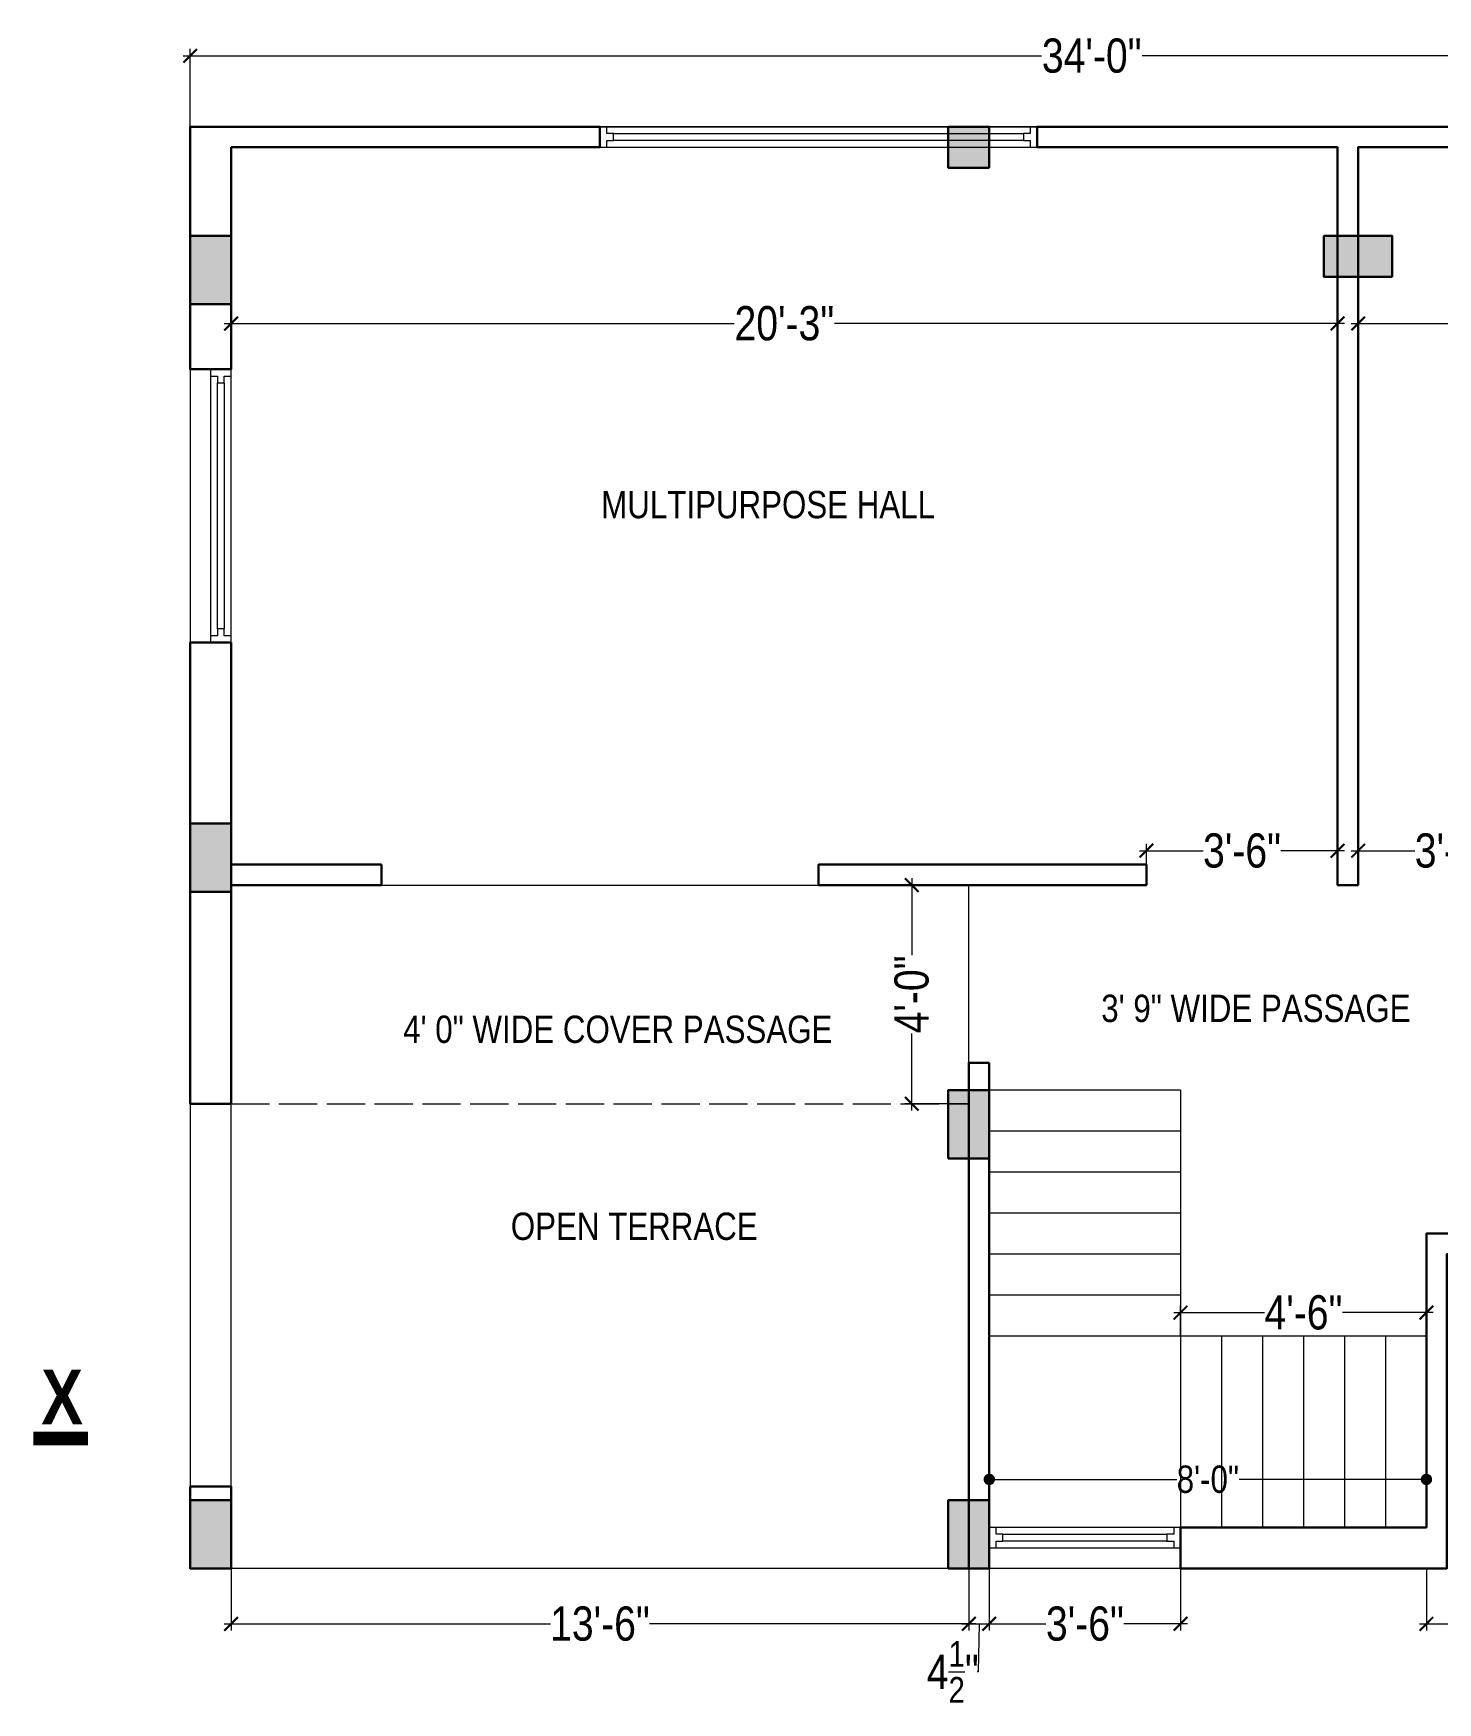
# Model space of a CAD drawing. Header units: millimetres. Extents: x 56222 to 120458, y -162468 to -121287.
# Drawn here: x 117978.6 to 118287, y -159367.8 to -159001.4 of the extents above; entities that cross this region are included whole.
import ezdxf

# ---------------------------------------------------------------- set-up
doc = ezdxf.new("R2010")
doc.units = ezdxf.units.MM
doc.header["$MEASUREMENT"] = 0
doc.header["$PDMODE"] = 35
doc.linetypes.add('ACAD_ISO02W100', pattern=[15, 12, -3])
doc.layers.get('Defpoints').update_dxf_attribs({"color": 220})
for name, color, linetype, lineweight in [('COLUMN', 1, 'Continuous', 30), ('FIRST FLOOR', 7, 'Continuous', 9), ('FIRST FLOOR_( STAIR )', 47, 'Continuous', 9), ('GROUND FLOOR ( DW_RAIL )', 7, 'Continuous', 9), ('SECOND FLOOR', 7, 'Continuous', 9), ('SECOND FLOOR  ( PLINE )', 251, 'Continuous', 30), ('SECOND FLOOR ( DIM )', 7, 'Continuous', 9), ('SECOND FLOOR ( DW_RAIL )', 7, 'Continuous', 9), ('SECOND FLOOR ( PLine )', 7, 'Continuous', 30), ('SECOND FLOOR ( TEXT )', 7, 'Continuous', 9), ('SECTION', 7, 'Continuous', 9)]:
    doc.layers.add(name, color=color, linetype=linetype, lineweight=lineweight)
doc.styles.add('Cn BT~6', font='swissc.ttf', dxfattribs={"height": 6})
doc.styles.add("Cn_BT_0'-0", font='swissc.ttf')
doc.styles.add('Cn_BT_7½', font='swissc.ttf', dxfattribs={"height": 7.5})
doc.styles.add('KATHA', font='swissc.ttf')
doc.dimstyles.new('Cn BT~6', dxfattribs={"dimtxt": 0.18, "dimasz": 2.5, "dimexe": 2.5, "dimexo": 0, "dimgap": 0.09, "dimtad": 0, "dimdec": 3, "dimzin": 3, "dimdsep": 46, "dimlunit": 4, "dimtxsty": 'Cn BT~6', "dimblk": 'DOT', "dimcen": 0.09, "dimdle": 2, "dimclrd": 250, "dimclre": 250, "dimclrt": 5, "dimadec": 0, "dimazin": 0, "dimtfac": 0.75, "dimtdec": 3, "dimtofl": 0, "dimtmove": 0, "dimatfit": 3, "dimfxl": 1, "dimtolj": 1, "dimtzin": 0, "dimlwd": 15, "dimlwe": 15, "dimarcsym": 0})
doc.dimstyles.new('Cn_BT_7½', dxfattribs={"dimtxt": 9, "dimasz": 3, "dimexe": 1.5, "dimexo": 0, "dimgap": 0.09, "dimtad": 0, "dimdec": 3, "dimzin": 3, "dimdsep": 46, "dimlunit": 4, "dimtxsty": 'Cn_BT_7½', "dimblk": 'ARCHTICK', "dimcen": 0.09, "dimdle": 1.5, "dimclrd": 251, "dimclre": 251, "dimclrt": 14, "dimadec": 0, "dimazin": 0, "dimtfac": 0.75, "dimtdec": 3, "dimtofl": 0, "dimtmove": 0, "dimatfit": 3, "dimfxl": 0, "dimtolj": 1, "dimtzin": 0, "dimlwd": 15, "dimlwe": 15, "dimarcsym": 0})

# ---------------------------------------------------------------- blocks, each defined once
blk = doc.blocks.new('_ArchTick')
at = {"color": 0, "linetype": 'ByBlock', "const_width": 0.15}
blk.add_lwpolyline([(-0.5, -0.5), (0.5, 0.5)], dxfattribs=at)
blk = doc.blocks.new('*D393')
at = {"layer": 'Defpoints', "color": 0, "transparency": 16777216}
for p in [(118269.51, -159054.86), (118416.51, -159054.86), (118416.51, -159065.06)]:
    blk.add_point(p, dxfattribs=at)
at = {"layer": 'SECOND FLOOR ( DIM )', "color": 251, "lineweight": 15, "transparency": 16777216}
for p, q in [((118269.51, -159054.86), (118269.51, -159066.56)), ((118416.51, -159054.86), (118416.51, -159066.56)), ((118268.01, -159065.06), (118332.15, -159065.06)), ((118418.01, -159065.06), (118353.87, -159065.06))]:
    blk.add_line(p, q, dxfattribs=at)
at = {"layer": 'SECOND FLOOR ( DIM )', "color": 251, "lineweight": 15, "transparency": 16777216, "xscale": 3, "yscale": 3, "zscale": 3, "rotation": 180}
blk.add_blockref('_ArchTick', (118269.51, -159065.06), dxfattribs=at)
at = {"layer": 'SECOND FLOOR ( DIM )', "color": 251, "lineweight": 15, "transparency": 16777216, "xscale": 3, "yscale": 3, "zscale": 3}
blk.add_blockref('_ArchTick', (118416.51, -159065.06), dxfattribs=at)
at = {"layer": 'SECOND FLOOR ( DIM )', "color": 14, "transparency": 16777216, "insert": (118343.01, -159065.06), "char_height": 7.5, "attachment_point": 5, "style": 'Cn_BT_7½'}
blk.add_mtext('\\A1;12\'-3"', dxfattribs=at)
blk = doc.blocks.new('*D394')
at = {"layer": 'Defpoints', "color": 0, "transparency": 16777216}
for p in [(118022.01, -159054.86), (118265.01, -159054.86), (118022.01, -159065.06)]:
    blk.add_point(p, dxfattribs=at)
at = {"layer": 'SECOND FLOOR ( DIM )', "color": 251, "lineweight": 15, "transparency": 16777216}
for p, q in [((118022.01, -159054.86), (118022.01, -159066.56)), ((118265.01, -159054.86), (118265.01, -159066.56)), ((118020.51, -159065.06), (118132.52, -159065.06)), ((118266.51, -159065.06), (118154.51, -159065.06))]:
    blk.add_line(p, q, dxfattribs=at)
at = {"layer": 'SECOND FLOOR ( DIM )', "color": 251, "lineweight": 15, "transparency": 16777216, "xscale": 3, "yscale": 3, "zscale": 3, "rotation": 180}
blk.add_blockref('_ArchTick', (118022.01, -159065.06), dxfattribs=at)
at = {"layer": 'SECOND FLOOR ( DIM )', "color": 251, "lineweight": 15, "transparency": 16777216, "xscale": 3, "yscale": 3, "zscale": 3}
blk.add_blockref('_ArchTick', (118265.01, -159065.06), dxfattribs=at)
at = {"layer": 'SECOND FLOOR ( DIM )', "color": 14, "transparency": 16777216, "insert": (118143.51, -159065.06), "char_height": 7.5, "attachment_point": 5, "style": 'Cn_BT_7½'}
blk.add_mtext('\\A1;20\'-3"', dxfattribs=at)
blk = doc.blocks.new('*D395')
at = {"layer": 'Defpoints', "color": 0, "transparency": 16777216}
for p in [(118013.01, -159006.3), (118013.01, -159021.86), (118421.01, -159021.86)]:
    blk.add_point(p, dxfattribs=at)
at = {"layer": 'SECOND FLOOR ( DIM )', "color": 251, "lineweight": 15, "transparency": 16777216}
for p, q in [((118013.01, -159021.86), (118013.01, -159004.8)), ((118421.01, -159021.86), (118421.01, -159004.8)), ((118011.51, -159006.3), (118199.98, -159006.3)), ((118422.51, -159006.3), (118222.05, -159006.3))]:
    blk.add_line(p, q, dxfattribs=at)
at = {"layer": 'SECOND FLOOR ( DIM )', "color": 251, "lineweight": 15, "transparency": 16777216, "xscale": 3, "yscale": 3, "zscale": 3, "rotation": 180}
blk.add_blockref('_ArchTick', (118013.01, -159006.3), dxfattribs=at)
at = {"layer": 'SECOND FLOOR ( DIM )', "color": 251, "lineweight": 15, "transparency": 16777216, "xscale": 3, "yscale": 3, "zscale": 3}
blk.add_blockref('_ArchTick', (118421.01, -159006.3), dxfattribs=at)
at = {"layer": 'SECOND FLOOR ( DIM )', "color": 14, "transparency": 16777216, "insert": (118211.01, -159006.3), "char_height": 7.5, "attachment_point": 5, "style": 'Cn_BT_7½'}
blk.add_mtext('\\A1;34\'-0"', dxfattribs=at)
blk = doc.blocks.new('_Dot')
at = {"color": 0, "linetype": 'ByBlock', "lineweight": -2}
blk.add_line((-0.5, 0), (-1, 0), dxfattribs=at)
at = {"color": 0, "linetype": 'ByBlock', "const_width": 0.5}
blk.add_lwpolyline([(-0.25, 0, 1), (0.25, 0, 1)], format="xyb", close=True, dxfattribs=at)
blk = doc.blocks.new('*D396')
at = {"layer": 'Defpoints', "color": 0, "transparency": 16777216}
for p in [(118188.51, -159311.36), (118284.51, -159311.36), (118284.51, -159318.83)]:
    blk.add_point(p, dxfattribs=at)
at = {"layer": 'SECOND FLOOR ( DIM )', "color": 250, "lineweight": 15, "transparency": 16777216}
for p, q in [((118188.51, -159311.36), (118188.51, -159321.33)), ((118284.51, -159311.36), (118284.51, -159321.33)), ((118191.01, -159318.83), (118229.68, -159318.83)), ((118282.01, -159318.83), (118243.35, -159318.83))]:
    blk.add_line(p, q, dxfattribs=at)
at = {"layer": 'SECOND FLOOR ( DIM )', "color": 250, "lineweight": 15, "transparency": 16777216, "xscale": 2.5, "yscale": 2.5, "zscale": 2.5, "rotation": 180}
blk.add_blockref('_Dot', (118188.51, -159318.83), dxfattribs=at)
at = {"layer": 'SECOND FLOOR ( DIM )', "color": 250, "lineweight": 15, "transparency": 16777216, "xscale": 2.5, "yscale": 2.5, "zscale": 2.5}
blk.add_blockref('_Dot', (118284.51, -159318.83), dxfattribs=at)
at = {"layer": 'SECOND FLOOR ( DIM )', "color": 5, "transparency": 16777216, "insert": (118236.51, -159318.83), "char_height": 6, "attachment_point": 5, "style": 'Cn BT~6'}
blk.add_mtext('\\A1;8\'-0"', dxfattribs=at)
blk = doc.blocks.new('*D380')
at = {"layer": 'Defpoints', "color": 0, "transparency": 16777216}
for p in [(118284.51, -159282.21), (118230.51, -159287.36), (118284.51, -159287.36)]:
    blk.add_point(p, dxfattribs=at)
at = {"layer": 'SECOND FLOOR ( DIM )', "color": 251, "lineweight": 15, "transparency": 16777216}
for p, q in [((118229.01, -159282.21), (118248.92, -159282.21)), ((118230.51, -159287.36), (118230.51, -159280.71)), ((118286.01, -159282.21), (118266.11, -159282.21)), ((118284.51, -159287.36), (118284.51, -159280.71))]:
    blk.add_line(p, q, dxfattribs=at)
at = {"layer": 'SECOND FLOOR ( DIM )', "color": 251, "lineweight": 15, "transparency": 16777216, "xscale": 3, "yscale": 3, "zscale": 3, "rotation": 180}
blk.add_blockref('_ArchTick', (118230.51, -159282.21), dxfattribs=at)
at = {"layer": 'SECOND FLOOR ( DIM )', "color": 251, "lineweight": 15, "transparency": 16777216, "xscale": 3, "yscale": 3, "zscale": 3}
blk.add_blockref('_ArchTick', (118284.51, -159282.21), dxfattribs=at)
at = {"layer": 'SECOND FLOOR ( DIM )', "color": 14, "transparency": 16777216, "insert": (118257.51, -159282.21), "char_height": 7.5, "attachment_point": 5, "style": 'Cn_BT_7½'}
blk.add_mtext('\\A1;4\'-6"', dxfattribs=at)
blk = doc.blocks.new('*D381')
at = {"layer": 'Defpoints', "color": 0, "transparency": 16777216}
for p in [(118022.01, -159338.36), (118184.01, -159338.36), (118184.01, -159350.53)]:
    blk.add_point(p, dxfattribs=at)
at = {"layer": 'SECOND FLOOR ( DIM )', "color": 251, "lineweight": 15, "transparency": 16777216}
for p, q in [((118022.01, -159338.36), (118022.01, -159352.03)), ((118184.01, -159338.36), (118184.01, -159352.03)), ((118020.51, -159350.53), (118092.15, -159350.53)), ((118185.51, -159350.53), (118113.87, -159350.53))]:
    blk.add_line(p, q, dxfattribs=at)
at = {"layer": 'SECOND FLOOR ( DIM )', "color": 251, "lineweight": 15, "transparency": 16777216, "xscale": 3, "yscale": 3, "zscale": 3, "rotation": 180}
blk.add_blockref('_ArchTick', (118022.01, -159350.53), dxfattribs=at)
at = {"layer": 'SECOND FLOOR ( DIM )', "color": 251, "lineweight": 15, "transparency": 16777216, "xscale": 3, "yscale": 3, "zscale": 3}
blk.add_blockref('_ArchTick', (118184.01, -159350.53), dxfattribs=at)
at = {"layer": 'SECOND FLOOR ( DIM )', "color": 14, "transparency": 16777216, "insert": (118103.01, -159350.53), "char_height": 7.5, "attachment_point": 5, "style": 'Cn_BT_7½'}
blk.add_mtext('\\A1;13\'-6"', dxfattribs=at)
blk = doc.blocks.new('*D382')
at = {"layer": 'Defpoints', "color": 0, "transparency": 16777216}
for p in [(118184.01, -159338.36), (118188.51, -159338.36), (118188.51, -159350.53)]:
    blk.add_point(p, dxfattribs=at)
at = {"layer": 'SECOND FLOOR ( DIM )', "color": 251, "lineweight": 15, "transparency": 16777216}
for p, q in [((118184.01, -159338.36), (118184.01, -159352.03)), ((118188.51, -159338.36), (118188.51, -159352.03)), ((118182.51, -159350.53), (118190.01, -159350.53)), ((118186.26, -159350.53), (118186.04, -159361.09)), ((118186.04, -159361.09), (118185.86, -159361.09))]:
    blk.add_line(p, q, dxfattribs=at)
at = {"layer": 'SECOND FLOOR ( DIM )', "color": 251, "lineweight": 15, "transparency": 16777216, "xscale": 3, "yscale": 3, "zscale": 3, "rotation": 180}
blk.add_blockref('_ArchTick', (118184.01, -159350.53), dxfattribs=at)
at = {"layer": 'SECOND FLOOR ( DIM )', "color": 251, "lineweight": 15, "transparency": 16777216, "xscale": 3, "yscale": 3, "zscale": 3}
blk.add_blockref('_ArchTick', (118188.51, -159350.53), dxfattribs=at)
at = {"layer": 'SECOND FLOOR ( DIM )', "color": 14, "transparency": 16777216, "insert": (118180.49, -159361.09), "char_height": 7.5, "attachment_point": 5, "style": 'Cn_BT_7½'}
blk.add_mtext('\\A1;4{\\H0.75x;\\S1/2;}"', dxfattribs=at)
blk = doc.blocks.new('*D383')
at = {"layer": 'Defpoints', "color": 0, "transparency": 16777216}
for p in [(118188.51, -159338.36), (118230.51, -159338.36), (118230.51, -159350.53)]:
    blk.add_point(p, dxfattribs=at)
at = {"layer": 'SECOND FLOOR ( DIM )', "color": 251, "lineweight": 15, "transparency": 16777216}
for p, q in [((118188.51, -159338.36), (118188.51, -159352.03)), ((118230.51, -159338.36), (118230.51, -159352.03)), ((118187.01, -159350.53), (118200.96, -159350.53)), ((118232.01, -159350.53), (118218.07, -159350.53))]:
    blk.add_line(p, q, dxfattribs=at)
at = {"layer": 'SECOND FLOOR ( DIM )', "color": 251, "lineweight": 15, "transparency": 16777216, "xscale": 3, "yscale": 3, "zscale": 3, "rotation": 180}
blk.add_blockref('_ArchTick', (118188.51, -159350.53), dxfattribs=at)
at = {"layer": 'SECOND FLOOR ( DIM )', "color": 251, "lineweight": 15, "transparency": 16777216, "xscale": 3, "yscale": 3, "zscale": 3}
blk.add_blockref('_ArchTick', (118230.51, -159350.53), dxfattribs=at)
at = {"layer": 'SECOND FLOOR ( DIM )', "color": 14, "transparency": 16777216, "insert": (118209.51, -159350.53), "char_height": 7.5, "attachment_point": 5, "style": 'Cn_BT_7½'}
blk.add_mtext('\\A1;3\'-6"', dxfattribs=at)
blk = doc.blocks.new('*D384')
at = {"layer": 'Defpoints', "color": 0, "transparency": 16777216}
for p in [(118284.51, -159338.36), (118326.51, -159338.36), (118326.51, -159350.53)]:
    blk.add_point(p, dxfattribs=at)
at = {"layer": 'SECOND FLOOR ( DIM )', "color": 251, "lineweight": 15, "transparency": 16777216}
for p, q in [((118284.51, -159338.36), (118284.51, -159352.03)), ((118326.51, -159338.36), (118326.51, -159352.03)), ((118283.01, -159350.53), (118296.96, -159350.53)), ((118328.01, -159350.53), (118314.07, -159350.53))]:
    blk.add_line(p, q, dxfattribs=at)
at = {"layer": 'SECOND FLOOR ( DIM )', "color": 251, "lineweight": 15, "transparency": 16777216, "xscale": 3, "yscale": 3, "zscale": 3, "rotation": 180}
blk.add_blockref('_ArchTick', (118284.51, -159350.53), dxfattribs=at)
at = {"layer": 'SECOND FLOOR ( DIM )', "color": 251, "lineweight": 15, "transparency": 16777216, "xscale": 3, "yscale": 3, "zscale": 3}
blk.add_blockref('_ArchTick', (118326.51, -159350.53), dxfattribs=at)
at = {"layer": 'SECOND FLOOR ( DIM )', "color": 14, "transparency": 16777216, "insert": (118305.51, -159350.53), "char_height": 7.5, "attachment_point": 5, "style": 'Cn_BT_7½'}
blk.add_mtext('\\A1;3\'-6"', dxfattribs=at)
blk = doc.blocks.new('*D388')
at = {"layer": 'Defpoints', "color": 0, "transparency": 16777216}
for p in [(118188.51, -159188.36), (118171.47, -159236.36), (118184.01, -159236.36)]:
    blk.add_point(p, dxfattribs=at)
at = {"layer": 'SECOND FLOOR ( DIM )', "color": 251, "lineweight": 15, "transparency": 16777216}
for p, q in [((118188.51, -159188.36), (118169.97, -159188.36)), ((118171.47, -159186.86), (118171.47, -159203.76)), ((118171.47, -159237.86), (118171.47, -159220.96)), ((118184.01, -159236.36), (118169.97, -159236.36))]:
    blk.add_line(p, q, dxfattribs=at)
at = {"layer": 'SECOND FLOOR ( DIM )', "color": 251, "lineweight": 15, "transparency": 16777216, "xscale": 3, "yscale": 3, "zscale": 3}
for p, rotation in [((118171.47, -159188.36), 90), ((118171.47, -159236.36), 270)]:
    blk.add_blockref('_ArchTick', p, dxfattribs=dict(at, rotation=rotation))
at = {"layer": 'SECOND FLOOR ( DIM )', "color": 14, "transparency": 16777216, "insert": (118171.47, -159212.36), "char_height": 7.5, "attachment_point": 5, "rotation": 90, "style": 'Cn_BT_7½'}
blk.add_mtext('\\A1;4\'-0"', dxfattribs=at)
blk = doc.blocks.new('*D379')
at = {"layer": 'Defpoints', "color": 0, "transparency": 16777216}
for p in [(118269.51, -159180.81), (118269.51, -159188.36), (118311.51, -159188.36)]:
    blk.add_point(p, dxfattribs=at)
at = {"layer": 'SECOND FLOOR ( DIM )', "color": 251, "lineweight": 15, "transparency": 16777216}
for p, q in [((118268.01, -159180.81), (118281.96, -159180.81)), ((118269.51, -159188.36), (118269.51, -159179.31)), ((118313.01, -159180.81), (118299.07, -159180.81)), ((118311.51, -159188.36), (118311.51, -159179.31))]:
    blk.add_line(p, q, dxfattribs=at)
at = {"layer": 'SECOND FLOOR ( DIM )', "color": 251, "lineweight": 15, "transparency": 16777216, "xscale": 3, "yscale": 3, "zscale": 3, "rotation": 180}
blk.add_blockref('_ArchTick', (118269.51, -159180.81), dxfattribs=at)
at = {"layer": 'SECOND FLOOR ( DIM )', "color": 251, "lineweight": 15, "transparency": 16777216, "xscale": 3, "yscale": 3, "zscale": 3}
blk.add_blockref('_ArchTick', (118311.51, -159180.81), dxfattribs=at)
at = {"layer": 'SECOND FLOOR ( DIM )', "color": 14, "transparency": 16777216, "insert": (118290.51, -159180.81), "char_height": 7.5, "attachment_point": 5, "style": 'Cn_BT_7½'}
blk.add_mtext('\\A1;3\'-6"', dxfattribs=at)
blk = doc.blocks.new('*D376')
at = {"layer": 'Defpoints', "color": 0, "transparency": 16777216}
for p in [(118223.01, -159180.81), (118223.01, -159188.36), (118265.01, -159188.36)]:
    blk.add_point(p, dxfattribs=at)
at = {"layer": 'SECOND FLOOR ( DIM )', "color": 251, "lineweight": 15, "transparency": 16777216}
for p, q in [((118221.51, -159180.81), (118235.46, -159180.81)), ((118223.01, -159188.36), (118223.01, -159179.31)), ((118266.51, -159180.81), (118252.57, -159180.81)), ((118265.01, -159188.36), (118265.01, -159179.31))]:
    blk.add_line(p, q, dxfattribs=at)
at = {"layer": 'SECOND FLOOR ( DIM )', "color": 251, "lineweight": 15, "transparency": 16777216, "xscale": 3, "yscale": 3, "zscale": 3, "rotation": 180}
blk.add_blockref('_ArchTick', (118223.01, -159180.81), dxfattribs=at)
at = {"layer": 'SECOND FLOOR ( DIM )', "color": 251, "lineweight": 15, "transparency": 16777216, "xscale": 3, "yscale": 3, "zscale": 3}
blk.add_blockref('_ArchTick', (118265.01, -159180.81), dxfattribs=at)
at = {"layer": 'SECOND FLOOR ( DIM )', "color": 14, "transparency": 16777216, "insert": (118244.01, -159180.81), "char_height": 7.5, "attachment_point": 5, "style": 'Cn_BT_7½'}
blk.add_mtext('\\A1;3\'-6"', dxfattribs=at)

msp = doc.modelspace()

# ---------------------------------------------------------------- hatches: boundary and pattern name
at = {"layer": 'COLUMN'}
h = msp.add_hatch(color=3, dxfattribs=at)
h.dxf.hatch_style = 1
h.paths.add_polyline_path([(118188.51438, -159030.85958), (118188.51438, -159021.85958), (118179.51438, -159021.85958), (118179.51438, -159030.85958)])
h = msp.add_hatch(color=256, dxfattribs=at)
h.dxf.hatch_style = 1
h.paths.add_polyline_path([(118013.01438, -159060.85958), (118022.01438, -159060.85958), (118022.01438, -159045.85958), (118013.01438, -159045.85958)])
h = msp.add_hatch(color=256, dxfattribs=at)
h.dxf.hatch_style = 1
h.paths.add_polyline_path([(118277.01438, -159054.85958), (118277.01438, -159045.85958), (118262.01438, -159045.85958), (118262.01438, -159054.85958)])
h = msp.add_hatch(color=256, dxfattribs=at)
h.dxf.hatch_style = 1
h.paths.add_polyline_path([(118013.01438, -159189.85958), (118022.01438, -159189.85958), (118022.01438, -159174.85958), (118013.01438, -159174.85958)])
h = msp.add_hatch(color=256, dxfattribs=at)
h.dxf.hatch_style = 1
h.paths.add_polyline_path([(118179.51438, -159248.35958), (118188.51438, -159248.35958), (118188.51438, -159233.35958), (118179.51438, -159233.35958)])
h = msp.add_hatch(color=256, dxfattribs=at)
h.dxf.hatch_style = 1
h.paths.add_polyline_path([(118013.01438, -159338.35958), (118022.01438, -159338.35958), (118022.01438, -159323.35958), (118013.01438, -159323.35958)])
h = msp.add_hatch(color=256, dxfattribs=at)
h.dxf.hatch_style = 1
h.paths.add_polyline_path([(118179.51438, -159338.35958), (118188.51438, -159338.35958), (118188.51438, -159323.35958), (118179.51438, -159323.35958)])

# ---------------------------------------------------------------- linework, layer by layer
at = {"layer": 'COLUMN', "color": 3}
msp.add_lwpolyline([(118188.51438, -159030.85958), (118188.51438, -159021.85958), (118179.51438, -159021.85958), (118179.51438, -159030.85958)], close=True, dxfattribs=at)
at = {"layer": 'COLUMN'}
for points in [[(118013.01438, -159060.85958), (118022.01438, -159060.85958), (118022.01438, -159045.85958), (118013.01438, -159045.85958)], [(118277.01438, -159054.85958), (118277.01438, -159045.85958), (118262.01438, -159045.85958), (118262.01438, -159054.85958)], [(118013.01438, -159189.85958), (118022.01438, -159189.85958), (118022.01438, -159174.85958), (118013.01438, -159174.85958)], [(118179.51438, -159248.35958), (118188.51438, -159248.35958), (118188.51438, -159233.35958), (118179.51438, -159233.35958)], [(118013.01438, -159320.35958), (118022.01438, -159320.35958), (118022.01438, -159338.35958), (118013.01438, -159338.35958)], [(118013.01438, -159338.35958), (118022.01438, -159338.35958), (118022.01438, -159323.35958), (118013.01438, -159323.35958)], [(118179.51438, -159338.35958), (118188.51438, -159338.35958), (118188.51438, -159323.35958), (118179.51438, -159323.35958)]]:
    msp.add_lwpolyline(points, close=True, dxfattribs=at)
at = {"layer": 'FIRST FLOOR', "color": 1}
msp.add_line((118230.51438, -159329.35958), (118230.51438, -159338.35958), dxfattribs=at)
at = {"layer": 'FIRST FLOOR_( STAIR )'}
for p, q in [((118230.51438, -159233.35958), (118188.51438, -159233.35958)), ((118230.51438, -159233.35958), (118230.51438, -159329.35958)), ((118230.51438, -159242.35958), (118188.51438, -159242.35958)), ((118230.51438, -159251.35958), (118188.51438, -159251.35958)), ((118230.51438, -159260.35958), (118188.51438, -159260.35958)), ((118230.51438, -159269.35958), (118188.51438, -159269.35958)), ((118230.51438, -159278.35958), (118188.51438, -159278.35958)), ((118284.51438, -159287.35958), (118188.51438, -159287.35958)), ((118239.51438, -159287.35958), (118239.51438, -159329.35958)), ((118248.51438, -159287.35958), (118248.51438, -159329.35958)), ((118257.51438, -159287.35958), (118257.51438, -159329.35958)), ((118266.51438, -159287.35958), (118266.51438, -159329.35958)), ((118275.51438, -159287.35958), (118275.51438, -159329.35958))]:
    msp.add_line(p, q, dxfattribs=at)
at = {"layer": 'GROUND FLOOR ( DW_RAIL )'}
msp.add_lwpolyline([(118230.51438, -159329.35958), (118229.01438, -159329.35958), (118229.01438, -159330.85958), (118227.51438, -159330.85958), (118227.51438, -159332.35958), (118191.51438, -159332.35958), (118191.51438, -159330.85958), (118190.01438, -159330.85958), (118190.01438, -159329.35958), (118188.51438, -159329.35958), (118188.51438, -159333.85958), (118190.01438, -159333.85958), (118190.01438, -159332.35958), (118191.51438, -159332.35958), (118191.51438, -159330.85958), (118227.51438, -159330.85958), (118227.51438, -159332.35958), (118229.01438, -159332.35958), (118229.01438, -159333.85958), (118230.51438, -159333.85958), (118230.51438, -159329.35958), (118188.51438, -159329.35958), (118188.51438, -159333.85958), (118230.51438, -159333.85958)], close=True, dxfattribs=at)
at = {"layer": 'SECOND FLOOR'}
for p, q in [((118013.01438, -159021.85958), (118425.51438, -159021.85958)), ((118013.01438, -159021.85958), (118013.01438, -159338.35958)), ((118103.01438, -159021.85958), (118103.01438, -159026.35958)), ((118199.01438, -159021.85958), (118199.01438, -159026.35958)), ((118022.01438, -159183.85958), (118022.01438, -159026.35958)), ((118022.01438, -159026.35958), (118265.01438, -159026.35958)), ((118265.01438, -159026.35958), (118265.01438, -159188.35958)), ((118269.51438, -159026.35958), (118416.51438, -159026.35958)), ((118269.51438, -159188.35958), (118269.51438, -159026.35958)), ((118022.01438, -159075.10958), (118013.01438, -159075.10958)), ((118022.01438, -159135.10958), (118013.01438, -159135.10958)), ((118022.01438, -159183.85958), (118055.01438, -159183.85958)), ((118055.01438, -159188.35958), (118055.01438, -159183.85958)), ((118151.01438, -159183.85958), (118223.01438, -159183.85958)), ((118151.01438, -159188.35958), (118151.01438, -159183.85958)), ((118223.01438, -159188.35958), (118223.01438, -159183.85958)), ((118022.01438, -159188.35958), (118223.01438, -159188.35958)), ((118022.01438, -159338.35958), (118022.01438, -159188.35958)), ((118184.01438, -159338.35958), (118184.01438, -159188.35958)), ((118265.01438, -159188.35958), (118269.51438, -159188.35958)), ((118184.01438, -159227.35958), (118188.51438, -159227.35958)), ((118188.51438, -159338.35958), (118188.51438, -159227.35958)), ((118022.01438, -159236.35958), (118013.01438, -159236.35958)), ((118284.51438, -159264.85958), (118284.51438, -159329.35958)), ((118326.51438, -159264.85958), (118284.51438, -159264.85958)), ((118284.51438, -159329.35958), (118188.51438, -159329.35958)), ((118425.51438, -159338.35958), (118013.01438, -159338.35958))]:
    msp.add_line(p, q, dxfattribs=at)
at = {"layer": 'SECOND FLOOR', "color": 1, "linetype": 'ACAD_ISO02W100', "ltscale": 0.7}
msp.add_lwpolyline([(118022.01438, -159236.35958), (118184.01438, -159236.35958)], dxfattribs=at)
at = {"layer": 'SECOND FLOOR  ( PLINE )'}
for points in [[(118022.01438, -159026.35958), (118103.01438, -159026.35958), (118103.01438, -159021.85958), (118013.01438, -159021.85958), (118013.01438, -159075.10958), (118022.01438, -159075.10958)], [(118320.51438, -159021.85958), (118199.01438, -159021.85958), (118199.01438, -159026.35958), (118265.01438, -159026.35958), (118265.01438, -159188.35958), (118269.51438, -159188.35958), (118269.51438, -159026.35958), (118320.51438, -159026.35958)], [(118055.01438, -159183.85958), (118022.01438, -159183.85958), (118022.01438, -159135.10958), (118017.51438, -159135.10958), (118013.01438, -159135.10958), (118013.01438, -159236.35958), (118022.01438, -159236.35958), (118022.01438, -159188.35958), (118055.01438, -159188.35958)], [(118223.01438, -159183.85958), (118151.01438, -159183.85958), (118151.01438, -159188.35958), (118223.01438, -159188.35958)], [(118188.51438, -159227.35958), (118184.01438, -159227.35958), (118184.01438, -159338.35958), (118188.51438, -159338.35958)]]:
    msp.add_lwpolyline(points, close=True, dxfattribs=at)
at = {"layer": 'SECOND FLOOR ( DW_RAIL )'}
for points in [[(118199.01438, -159021.85958), (118197.51438, -159021.85958), (118197.51438, -159023.35958), (118196.01438, -159023.35958), (118196.01438, -159024.85958), (118106.01438, -159024.85958), (118106.01438, -159023.35958), (118104.51438, -159023.35958), (118104.51438, -159021.85958), (118103.01438, -159021.85958), (118103.01438, -159026.35958), (118104.51438, -159026.35958), (118104.51438, -159024.85958), (118106.01438, -159024.85958), (118106.01438, -159023.35958), (118196.01438, -159023.35958), (118196.01438, -159024.85958), (118197.51438, -159024.85958), (118197.51438, -159026.35958), (118199.01438, -159026.35958), (118199.01438, -159021.85958), (118103.01438, -159021.85958), (118103.01438, -159026.35958), (118199.01438, -159026.35958)], [(118022.01438, -159135.10958), (118022.01438, -159133.60958), (118020.51438, -159133.60958), (118020.51438, -159132.10958), (118019.01438, -159132.10958), (118019.01438, -159078.10958), (118020.51438, -159078.10958), (118020.51438, -159076.60958), (118022.01438, -159076.60958), (118022.01438, -159075.10958), (118017.51438, -159075.10958), (118017.51438, -159076.60958), (118019.01438, -159076.60958), (118019.01438, -159078.10958), (118020.51438, -159078.10958), (118020.51438, -159132.10958), (118019.01438, -159132.10958), (118019.01438, -159133.60958), (118017.51438, -159133.60958), (118017.51438, -159135.10958), (118022.01438, -159135.10958), (118022.01438, -159075.10958), (118017.51438, -159075.10958), (118017.51438, -159135.10958)]]:
    msp.add_lwpolyline(points, close=True, dxfattribs=at)
at = {"layer": 'SECOND FLOOR ( PLine )'}
msp.add_lwpolyline([(118289.01438, -159338.35958), (118230.51438, -159338.35958), (118230.51438, -159329.35958), (118284.51438, -159329.35958), (118284.51438, -159264.85958), (118296.51438, -159264.85958), (118296.51438, -159269.35958), (118289.01438, -159269.35958)], close=True, dxfattribs=at)
at = {"layer": 'SECTION', "color": 5}
msp.add_lwpolyline([(117984.58394, -159308.35958, 12, 12, 0), (117984.58394, -159311.35958, 0, 0, 0), (118451.71314, -159311.35958, 12, 12, 0), (118451.71314, -159308.35958, 12, 12, 0)], format="xyseb", dxfattribs=at)

# ---------------------------------------------------------------- texts
at = {"layer": 'SECOND FLOOR ( TEXT )', "char_height": 6, "attachment_point": 5, "style": 'KATHA'}
for s, insert in [('MULTIPURPOSE HALL', (118139.94269, -159104.86758)), ('3\' 9" WIDE PASSAGE', (118247.058, -159215.45849)), ('4\' 0" WIDE COVER PASSAGE', (118106.92607, -159220.05708)), ('OPEN TERRACE', (118110.53916, -159263.3018))]:
    msp.add_mtext(s, dxfattribs=dict(at, insert=insert))
at = {"layer": 'SECTION', "color": 5, "insert": (117980.30758, -159306.72093), "char_height": 12, "attachment_point": 7, "line_spacing_factor": 1.157143, "style": "Cn_BT_0'-0"}
msp.add_mtext('{\\fSwis721 Cn BT|b1|i0|c0|p34;X}', dxfattribs=at)

# ---------------------------------------------------------------- dimensions: what is measured, and where the dimension line sits
at = {"layer": 'SECOND FLOOR ( DIM )'}
dim = msp.add_linear_dim(base=(118013.01438, -159006.29975), p1=(118421.01438, -159021.85958), p2=(118013.01438, -159021.85958), dimstyle='Cn_BT_7½', dxfattribs=at)
dim.commit()
dim.dimension.update_dxf_attribs({"geometry": '*D395', "text_midpoint": (118211.01438, -159006.29975), "dimtype": 160})
for base, p1, p2, dimstyle, picture, middle in [((118022.01438, -159065.06038), (118265.01438, -159054.85958), (118022.01438, -159054.85958), 'Cn_BT_7½', '*D394', (118143.51438, -159065.06038)), ((118416.51438, -159065.06038), (118269.51438, -159054.85958), (118416.51438, -159054.85958), 'Cn_BT_7½', '*D393', (118343.01438, -159065.06038)), ((118223.01438, -159180.80666), (118265.01438, -159188.35958), (118223.01438, -159188.35958), 'Cn_BT_7½', '*D376', (118244.01438, -159180.80666)), ((118269.51438, -159180.80666), (118311.51438, -159188.35958), (118269.51438, -159188.35958), 'Cn_BT_7½', '*D379', (118290.51438, -159180.80666)), ((118284.51438, -159282.214), (118230.51438, -159287.35958), (118284.51438, -159287.35958), 'Cn_BT_7½', '*D380', (118257.51438, -159282.214)), ((118284.51438, -159318.83387), (118188.51438, -159311.35958), (118284.51438, -159311.35958), 'Cn BT~6', '*D396', (118236.51438, -159318.83387)), ((118184.01438, -159350.53204), (118022.01438, -159338.35958), (118184.01438, -159338.35958), 'Cn_BT_7½', '*D381', (118103.01438, -159350.53204))]:
    dim = msp.add_linear_dim(base=base, p1=p1, p2=p2, dimstyle=dimstyle, dxfattribs=at)
    dim.commit()
    dim.dimension.update_dxf_attribs({"geometry": picture, "text_midpoint": middle})
dim = msp.add_linear_dim(base=(118171.46955, -159236.35958), p1=(118188.51438, -159188.35958), p2=(118184.01438, -159236.35958), angle=90, dimstyle='Cn_BT_7½', dxfattribs=at)
dim.commit()
dim.dimension.update_dxf_attribs({"geometry": '*D388', "text_midpoint": (118171.46955, -159212.35958)})
dim = msp.add_linear_dim(base=(118188.51438, -159350.53204), p1=(118184.01438, -159338.35958), p2=(118188.51438, -159338.35958), dimstyle='Cn_BT_7½', override={"dimtmove": 1}, dxfattribs=at)
dim.commit()
dim.dimension.update_dxf_attribs({"geometry": '*D382', "text_midpoint": (118185.76924, -159361.08522), "dimtype": 160})
for base, p1, p2, picture, middle in [((118230.51438, -159350.53204), (118188.51438, -159338.35958), (118230.51438, -159338.35958), '*D383', (118209.51438, -159350.53204)), ((118326.51438, -159350.53204), (118284.51438, -159338.35958), (118326.51438, -159338.35958), '*D384', (118305.51438, -159350.53204))]:
    dim = msp.add_linear_dim(base=base, p1=p1, p2=p2, dimstyle='Cn_BT_7½', override={"dimtmove": 1}, dxfattribs=at)
    dim.commit()
    dim.dimension.update_dxf_attribs({"geometry": picture, "text_midpoint": middle})

doc.saveas('drawing.dxf')
